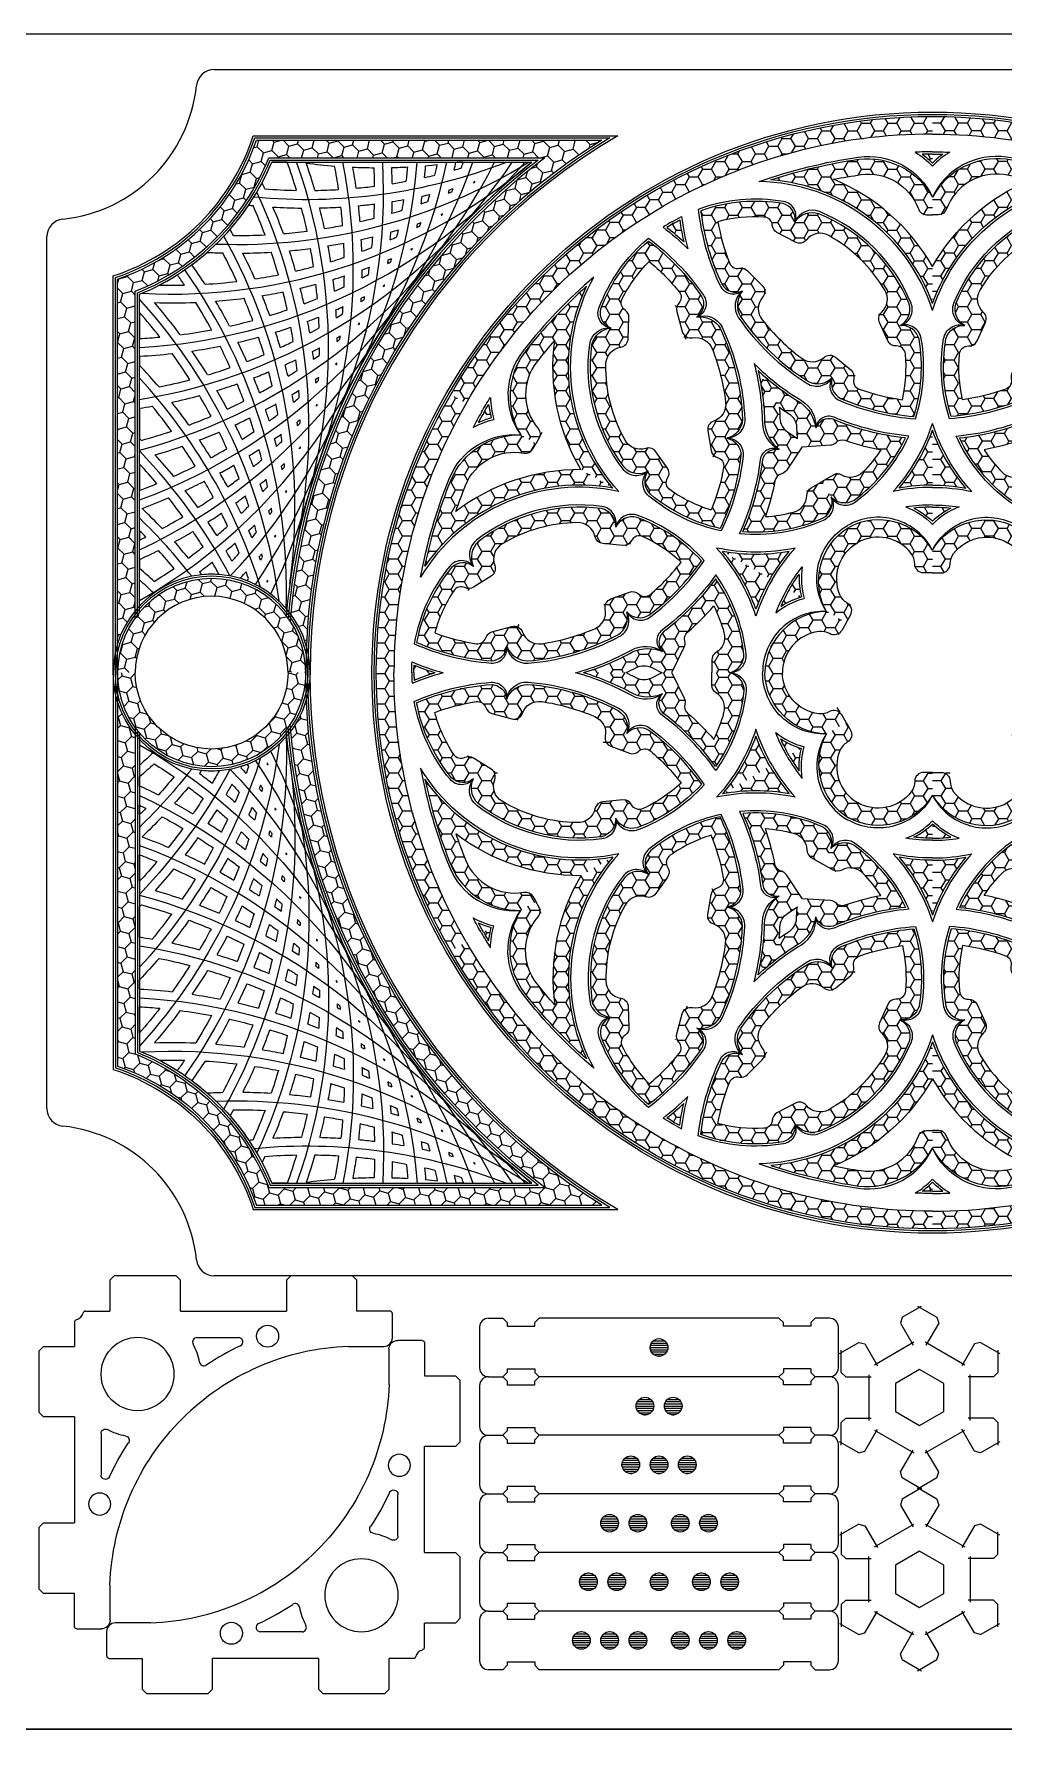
# Model space of a CAD drawing. Header units: inches. Extents: x -248 to 382, y -86 to 166.
# Drawn here: x 101.11 to 107.98, y 43.55 to 55.68 of the extents above; entities that cross this region are included whole.
import ezdxf

# ---------------------------------------------------------------- set-up
doc = ezdxf.new("R2010")
doc.units = ezdxf.units.IN
doc.header["$MEASUREMENT"] = 0
doc.layers.add('CUT', color=1, linetype='Continuous')
doc.layers.add('ETCH', color=5, linetype='Continuous')
pattern_1 = [(0, (7.61312, -24.82188), (0.09375, 0.05412659), [0.0625, -0.125]), (120, (7.61312, -24.82188), (-0.09375, 0.05412659), [0.0625, -0.125]), (60, (7.61312, -24.82188), (2e-17, 0.10825318), [-0.125, 0.0625])]

# ---------------------------------------------------------------- blocks, each defined once
blk = doc.blocks.new('RoseWindow_Segment2')
h = blk.add_hatch()
h.set_pattern_fill('HONEY', color=256, scale=0.5)
h.paths.add_polyline_path([(0, 3.938, 0.131652), (-1.969, 3.41), (-1.906, 3.302, -0.131652), (0, 3.813)])
h = blk.add_hatch()
h.set_pattern_fill('HONEY', color=256, scale=0.5)
h.paths.add_polyline_path([(-0.7, 3.493, -0.013776), (-0.506, 3.526, -0.388017), (-0.088, 3.242), (0, 3.242), (0, 3.367, 0.304021), (-0.522, 3.635, 0.043611), (-1.144, 3.489, -0.294741), (0, 2.614), (0, 2.875, 0.166909)])
h = blk.add_hatch()
h.set_pattern_fill('HONEY', color=5, scale=0.5)
h.set_pattern_definition(pattern_1)
h.paths.add_polyline_path([(0, 3.672, 0.004997), (-0.073, 3.671, -0.037815), (0, 3.608)])
h = blk.add_hatch()
h.set_pattern_fill('HONEY', color=256, scale=0.5)
h.paths.add_polyline_path([(-1.057, 3.321, 0.127072), (-1.641, 3.27, 0.082841), (-1.49, 2.748, 0.384462), (-1.345, 2.704, 0.310786), (-1.36, 2.522, 0.10182), (-0.879, 2.061, 0.331316), (-0.71, 2.09, 0.361786), (-0.651, 1.942, 0.081475), (-0.132, 1.813, 0.118788), (-0.095, 2.361, 0.356111), (-0.229, 2.458, 0.356111), (-0.166, 2.611, 0.200367), (-0.805, 3.249, 0.326433), (-0.975, 3.191, 0.387869)])
h.paths.add_polyline_path([(-1.14, 3.138), (-0.919, 3.02), (-0.906, 3.044, -0.41857), (-0.735, 3.095, -0.132946), (-0.337, 2.708, -0.445822), (-0.392, 2.531), (-0.398, 2.528), (-0.294, 2.301), (-0.28, 2.307, -0.519094), (-0.191, 2.256, -0.076736), (-0.213, 1.932, -0.051117), (-0.519, 2.007, -0.521796), (-0.546, 2.106), (-0.541, 2.112), (-0.733, 2.272), (-0.755, 2.246, -0.398993), (-0.926, 2.226, -0.06358), (-1.206, 2.498, -0.381687), (-1.197, 2.665), (-1.163, 2.699), (-1.34, 2.876, -0.511364), (-1.438, 2.901, -0.04923), (-1.519, 3.193, -0.077516), (-1.193, 3.226, -0.527973)], flags=16)
h = blk.add_hatch()
h.set_pattern_fill('HONEY', color=256, scale=0.5)
h.paths.add_polyline_path([(-1.79, 3.205, 0.011181), (-1.836, 3.18), (-1.761, 3.05, -0.021815)])
h = blk.add_hatch()
h.set_pattern_fill('HONEY', color=256, scale=0.5)
h.set_pattern_definition(pattern_1)
h.paths.add_polyline_path([(-0.703, 1.794, 0.403243), (-0.827, 1.73, 0.213172), (-0.935, 1.912, -0.052235), (-1.235, 2.139), (-1.085, 1.879, 0.010007), (-1.02, 1.836, -0.240281), (-0.962, 1.739), (-0.957, 1.657), (-0.923, 1.599), (-0.695, 1.614, -0.375257), (-0.619, 1.645, 0.034304), (-0.365, 1.577, -0.047832), (-0.493, 1.42, -0.412719), (-0.669, 1.418), (-0.781, 1.353), (-0.719, 1.245, 0.356111), (-0.555, 1.221, 0.123734), (-0.192, 1.662, -0.073431)])
h = blk.add_hatch()
h.set_pattern_fill('HONEY', color=256, scale=0.5)
h.paths.add_polyline_path([(0, 1.716, -0.089688), (-0.236, 1.307, -0.044754), (0, 1.328)])
h = blk.add_hatch()
h.set_pattern_fill('HONEY', color=256, scale=0.5)
h.paths.add_polyline_path([(0, 1.172, 0.028067), (-0.131, 1.165, -0.072161), (0, 1.072)])
h = blk.add_hatch()
h.set_pattern_fill('HONEY', color=256, scale=0.5)
h.paths.add_polyline_path([(-0.594, 1.028), (-0.531, 0.92, -0.378352), (-0.15, 0.843, -0.163322), (-0.125, 0.768), (-0.125, 0.706), (0, 0.706), (0, 0.868, 0.39948)])
for points in [[(0, 2.565, 0.321279), (-1.227, 3.477, -0.049192), (-0.524, 3.65, -0.330437), (0, 3.367)], [(0, 2.614, 0.294741), (-1.144, 3.489, -0.043611), (-0.522, 3.635, -0.304021), (0, 3.367)], [(0, 3.688, 0.008295), (-0.122, 3.685, -0.063398), (0, 3.586)], [(0, 3.672, 0.004997), (-0.073, 3.671, -0.037815), (0, 3.608, -0.037815)], [(-0.975, 3.191, 0.485345), (-1.054, 3.336, 0.129731), (-1.658, 3.28, 0.084713), (-1.504, 2.741, 0.482815), (-1.345, 2.704)], [(-0.975, 3.191, 0.387869), (-1.057, 3.321, 0.127072), (-1.641, 3.27, 0.082841), (-1.49, 2.748, 0.384462), (-1.345, 2.704, 0.482815)], [(-1.844, 3.193, -0.015837), (-1.777, 3.229, 0.03242), (-1.733, 3.001)], [(-1.836, 3.18, -0.011181), (-1.79, 3.205, 0.021815), (-1.761, 3.05, 0.021815)], [(-0.229, 2.458, 0.44711), (-0.152, 2.617, 0.200367), (-0.799, 3.264, 0.410572), (-0.975, 3.191)], [(-0.229, 2.458, 0.356111), (-0.166, 2.611, 0.200367), (-0.805, 3.249, 0.326433), (-0.975, 3.191, 0.410572)], [(-1.345, 2.704, 0.393664), (-1.373, 2.513, 0.10182), (-0.888, 2.048, 0.41894), (-0.71, 2.09)], [(-1.345, 2.704, 0.310786), (-1.36, 2.522, 0.10182), (-0.879, 2.061, 0.331316), (-0.71, 2.09, 0.41894)], [(-0.71, 2.09, 0.45582), (-0.657, 1.927, 0.083347), (-0.121, 1.797, 0.121441), (-0.079, 2.364, 0.44711), (-0.229, 2.458)], [(-0.71, 2.09, 0.361786), (-0.651, 1.942, 0.081475), (-0.132, 1.813, 0.118788), (-0.095, 2.361, 0.356111), (-0.229, 2.458, 0.44711)], [(-1.264, 2.188, 0.059805), (-0.927, 1.926, -0.285347), (-0.827, 1.73)], [(-1.235, 2.139, 0.052235), (-0.935, 1.912, -0.213172), (-0.827, 1.73)], [(-0.719, 1.245, 0.44711), (-0.546, 1.209, 0.128464), (-0.168, 1.675, -0.076499), (-0.697, 1.808, 0.509774), (-0.827, 1.73)], [(-0.719, 1.245, 0.356111), (-0.555, 1.221, 0.123734), (-0.192, 1.662, -0.073431), (-0.703, 1.794, 0.403243), (-0.827, 1.73, 0.509774)], [(0, 1.312, 0.053489), (-0.278, 1.283, 0.107286), (0, 1.765)], [(0, 1.328, 0.044754), (-0.236, 1.307, 0.089688), (0, 1.716, 0.089688)], [(0, 1.187, 0.039682), (-0.188, 1.173, -0.104136), (0, 1.05)], [(0, 1.172, 0.028067), (-0.131, 1.165, -0.072161), (0, 1.072, -0.072161)]]:
    blk.add_lwpolyline(points, format="xyb")
for centre, radius, start, end in [((0, 0), 3.813, 90, 120), ((-0.384, 0.666), 0.434, 27.6977, 120), ((-0.381, 0.636), 0.446, 31.3057, 118.4086)]:
    blk.add_arc(centre, radius, start, end)
at = {"layer": 'CUT'}
for points in [[(0, 2.875, 0.166909), (-0.7, 3.493, -0.013776), (-0.506, 3.526, -0.355365), (-0.1, 3.283, 0.315695), (-0.042, 3.242), (0, 3.242)], [(-1.085, 1.879, 0.010007), (-1.02, 1.836, -0.240281), (-0.962, 1.739), (-0.957, 1.657)], [(-0.923, 1.599), (-0.723, 1.612, 0.181639), (-0.683, 1.63, -0.285832), (-0.619, 1.645, 0.034304), (-0.365, 1.577, -0.047832), (-0.493, 1.42, -0.337069), (-0.642, 1.398, 0.26348), (-0.704, 1.398), (-0.781, 1.353)], [(0, 0.706), (-0.063, 0.706, -0.412101), (-0.125, 0.769, 0.16147), (-0.15, 0.843, 0.378352), (-0.531, 0.92)]]:
    blk.add_lwpolyline(points, format="xyb", dxfattribs=at)
blk.add_lwpolyline([(-0.316, 2.349), (-0.375, 2.479, -0.327715), (-0.361, 2.551, 0.357523), (-0.337, 2.708, 0.132946), (-0.735, 3.095, 0.364385), (-0.893, 3.064, -0.360185), (-0.971, 3.048), (-1.101, 3.117, -0.257799), (-1.134, 3.168, 0.378291), (-1.193, 3.226, 0.077516), (-1.519, 3.193, 0.04923), (-1.438, 2.901, 0.366846), (-1.367, 2.863, -0.253118), (-1.31, 2.846), (-1.206, 2.742, -0.391925), (-1.203, 2.658, 0.359878), (-1.206, 2.498, 0.06358), (-0.926, 2.226, 0.355692), (-0.768, 2.232, -0.370475), (-0.687, 2.233), (-0.579, 2.144, -0.286021), (-0.558, 2.081, 0.384205), (-0.519, 2.007, 0.051117), (-0.213, 1.932, 0.076736), (-0.191, 2.256, 0.402153), (-0.256, 2.313, -0.305236)], format="xyb", close=True, dxfattribs=at)
blk = doc.blocks.new('Screen_SideRework')
h = blk.add_hatch()
h.set_pattern_fill('HONEY', color=256, scale=0.5, angle=15)
h.set_pattern_definition([(15, (-23.708393, 19.61199), (0.076546554, 0.076546554), [0.0625, -0.125]), (135, (-23.708393, 19.61199), (-0.10456454, 0.02801798), [0.0625, -0.125]), (75, (-23.708393, 19.61199), (-0.02801798, 0.10456454), [-0.125, 0.0625])])
h.paths.add_polyline_path([(2.763, 3.77), (0.317, 3.77, -0.234253), (-0.666, 2.787), (-0.666, 0.206, -0.095804), (-0.541, 0.44), (-0.541, 2.7, 0.206138), (0.404, 3.645), (2.36, 3.645, 0.211645), (0.56, 0.416, -0.089906), (0.67, 0.192, -0.247846)])
h = blk.add_hatch()
h.set_pattern_fill('HONEY', color=256, scale=0.5, angle=15)
h.paths.add_polyline_path([(0.541, 0), (0.666, 0, 1), (-0.666, 0), (-0.541, 0, -1)])
for points in [[(-0.697, 0), (-0.697, 2.81, 0.241965), (0.294, 3.801), (2.875, 3.801, 0.266175), (0.697, 0, 1)], [(-0.682, 0), (-0.682, 2.798, 0.238072), (0.305, 3.786), (2.819, 3.786, 0.262732), (0.682, 0, 1)], [(-0.666, 0), (-0.666, 2.787, 0.234253), (0.317, 3.77), (2.763, 3.77, 0.259389), (0.666, 0, 1)]]:
    blk.add_lwpolyline(points, format="xyb", close=True)
for points in [[(-0.541, 0.389), (-0.541, 2.7, 0.206138), (0.404, 3.645), (2.36, 3.645, 0.214434), (0.556, 0.367, 0.214434)], [(-0.526, 0.409), (-0.526, 2.689, 0.202897), (0.414, 3.629), (2.313, 3.629, 0.21069), (0.542, 0.387, 0.21069)], [(-0.51, 0.429), (-0.51, 2.679, 0.199711), (0.425, 3.614), (2.268, 3.614, 0.207093), (0.528, 0.406, 0.207093)]]:
    blk.add_lwpolyline(points, format="xyb")
at = {"layer": 'CUT'}
blk.add_arc((0, 0), 0.541, 0, 180, dxfattribs=at)
blk = doc.blocks.new('Rework_Cutouts')
for p, q in [((0.535, 3.614), (0.425, 3.614)), ((1.782, 3.614), (1.736, 3.614)), ((-0.51, 2.55), (-0.51, 2.366)), ((-0.51, 2.24), (-0.51, 2.175)), ((-0.51, 1.872), (-0.51, 1.657)), ((-0.51, 1.477), (-0.51, 1.29)), ((-0.51, 1.005), (-0.51, 0.939)), ((-0.51, 0.801), (-0.51, 0.737))]:
    blk.add_line(p, q)
for centre, radius, start, end in [((-1.166, 4.27), 1.721, 332.2157, 337.588), ((-3.111, 2.302), 3.875, 16.6951, 19.7912), ((-3.111, 2.302), 4, 16.1561, 19.0502), ((1.179, 7.575), 4, 262.6889, 265.583), ((-2.935, 2.857), 3.875, 8.3694, 10.8543), ((1.179, 7.575), 4, 267.4293, 269.5842), ((-2.935, 2.857), 4, 8.2419, 10.3968), ((-2.721, 3.399), 3.875, 0.6737, 2.6035), ((1.179, 7.575), 4, 271.3759, 273.0066), ((-2.721, 3.399), 4, 0.9065, 2.5371), ((-2.471, 3.925), 3.875, 353.397, 354.8972), ((-2.471, 3.925), 4, 353.9809, 355.1812), ((0.671, 7.289), 3.875, 282.4572, 283.583), ((1.179, 7.575), 4, 274.8188, 276.0191), ((-2.186, 4.433), 3.875, 346.417, 347.5428), ((-2.186, 4.433), 4, 347.3733, 348.1729), ((0.671, 7.289), 3.875, 285.6711, 286.4324), ((1.179, 7.575), 4, 277.914, 278.0053), ((-1.866, 4.92), 3.875, 339.6545, 340.303), ((-3.249, 1.736), 4, 24.9884, 25.6568), ((0.671, 7.289), 3.875, 265.6407, 268.9571), ((0.671, 7.289), 3.875, 270.8848, 273.3697), ((0.671, 7.289), 3.875, 275.2226, 277.1524), ((0.671, 7.289), 3.875, 279.0158, 280.516), ((-2.186, 4.433), 4, 344.9505, 345.3296), ((0.184, 6.97), 3.875, 292.6673, 293.0327), ((0.671, 7.289), 4, 284.6704, 285.0495), ((-1.866, 4.92), 3.875, 336.9673, 337.3327), ((-1.514, 5.384), 3.875, 330.3718, 330.4882), ((0.671, 7.289), 4, 287.2065, 287.326), ((0.184, 6.97), 3.875, 295.5987, 295.7152), ((-1.866, 4.92), 4, 338.7609, 338.8805), ((-1.166, 4.27), 1.721, 318.8546, 326.108), ((0.671, 7.289), 4, 264.1383, 264.5768), ((-3.249, 1.736), 3.875, 20.6081, 23.9245), ((0.671, 7.289), 4, 266.6019, 269.496), ((-3.249, 1.736), 4, 20.0692, 22.9633), ((-3.111, 2.302), 3.875, 12.2824, 14.7673), ((0.671, 7.289), 4, 271.3424, 273.4972), ((-3.111, 2.302), 4, 12.1549, 14.3098), ((-2.935, 2.857), 3.875, 4.5867, 6.5165), ((0.671, 7.289), 4, 275.289, 276.9196), ((-2.935, 2.857), 4, 4.8195, 6.4501), ((-2.721, 3.399), 3.875, 357.3101, 358.8103), ((-2.721, 3.399), 4, 357.894, 359.0942), ((0.184, 6.97), 3.875, 286.3703, 287.496), ((0.671, 7.289), 4, 278.7319, 279.9321), ((-2.471, 3.925), 3.875, 350.3301, 351.4558), ((-2.471, 3.925), 4, 351.2863, 352.086), ((0.184, 6.97), 3.875, 289.5841, 290.3455), ((0.671, 7.289), 4, 281.8271, 282.6267), ((-2.186, 4.433), 3.875, 343.5676, 344.3289), ((0.184, 6.97), 3.875, 279.1356, 281.0655), ((0.184, 6.97), 3.875, 282.9289, 284.429), ((-2.471, 3.925), 4, 348.8635, 349.2427), ((-0.28, 6.618), 3.875, 296.5804, 296.9458), ((0.184, 6.97), 4, 288.5834, 288.9625), ((-2.186, 4.433), 3.875, 340.8803, 341.2457), ((-1.866, 4.92), 3.875, 334.2848, 334.4013), ((0.184, 6.97), 4, 291.1195, 291.2391), ((-0.28, 6.618), 3.875, 299.5118, 299.6282), ((-2.186, 4.433), 4, 342.674, 342.7935), ((-3.348, 1.162), 4, 28.9015, 29.6004), ((0.184, 6.97), 3.875, 269.5538, 272.8701), ((0.184, 6.97), 3.875, 274.7979, 277.2828), ((0.184, 6.97), 4, 279.202, 280.8327), ((-2.935, 2.857), 3.875, 1.2231, 2.7233), ((0.184, 6.97), 4, 282.6449, 283.8451), ((-2.935, 2.857), 4, 1.807, 3.0073), ((-2.721, 3.399), 3.875, 354.2431, 355.3689), ((-2.721, 3.399), 4, 355.1994, 355.999), ((-0.28, 6.618), 3.875, 293.4972, 294.2585), ((0.184, 6.97), 4, 285.7401, 286.5398), ((-2.471, 3.925), 3.875, 347.4806, 348.2419), ((-1.166, 4.27), 1.721, 306.6219, 311.2346), ((0.184, 6.97), 4, 266.9096, 268.4898), ((-3.348, 1.162), 3.875, 24.5212, 27.8375), ((0.184, 6.97), 4, 270.515, 273.4091), ((-3.348, 1.162), 4, 23.9822, 26.8763), ((-3.249, 1.736), 3.875, 16.1955, 18.6804), ((0.184, 6.97), 4, 275.2554, 277.4103), ((-3.249, 1.736), 4, 16.068, 18.2229), ((-3.111, 2.302), 3.875, 8.4998, 10.4296), ((-3.111, 2.302), 4, 8.7326, 10.3632), ((-0.28, 6.618), 3.875, 286.8419, 288.3421), ((-0.28, 6.618), 3.875, 290.2833, 291.409), ((-2.721, 3.399), 4, 352.7766, 353.1557), ((-0.28, 6.618), 4, 292.4965, 292.8756), ((-2.471, 3.925), 3.875, 344.7934, 345.1588), ((-2.186, 4.433), 3.875, 338.1979, 338.3143), ((-0.28, 6.618), 4, 295.0326, 295.1521), ((-0.719, 6.235), 3.875, 303.4248, 303.5413), ((-2.471, 3.925), 4, 346.587, 346.7066), ((-1.166, 4.27), 1.721, 297.5433, 302.4598), ((-3.408, 0.582), 3.875, 33.9062, 35.2325), ((-3.408, 0.582), 4, 32.8145, 35.2109), ((-0.28, 6.618), 3.875, 278.7109, 281.1958), ((-0.28, 6.618), 3.875, 283.0487, 284.9785), ((-0.28, 6.618), 4, 286.5579, 287.7582), ((-2.935, 2.857), 3.875, 358.1562, 359.2819), ((-0.28, 6.618), 4, 289.6531, 290.4528), ((-2.935, 2.857), 4, 359.1124, 359.9121), ((-0.719, 6.235), 3.875, 297.4102, 298.1716), ((-2.721, 3.399), 3.875, 351.3936, 352.155), ((-0.719, 6.235), 3.875, 300.4934, 300.8588), ((-0.28, 6.618), 3.875, 268.6678, 271.3112), ((-0.28, 6.618), 3.875, 273.4668, 276.7832), ((-0.28, 6.618), 4, 279.1685, 281.3233), ((-3.348, 1.162), 4, 19.981, 22.1359), ((-3.249, 1.736), 3.875, 12.4128, 14.3426), ((-0.28, 6.618), 4, 283.1151, 284.7457), ((-3.249, 1.736), 4, 12.6456, 14.2762), ((-3.111, 2.302), 3.875, 5.1362, 6.6363), ((-3.111, 2.302), 4, 5.7201, 6.9203), ((-0.719, 6.235), 3.875, 294.1963, 295.3221), ((-2.471, 3.925), 3.875, 342.1109, 342.2274), ((-0.719, 6.235), 4, 298.9456, 299.0652), ((-1.131, 5.823), 3.875, 307.3378, 307.4543), ((-2.721, 3.399), 4, 350.5001, 350.6196), ((-3.428, 0), 3.875, 37.8192, 41.1575), ((-0.28, 6.618), 4, 268.216, 272.4029), ((-3.428, 0), 4, 36.7276, 40.9145), ((-3.408, 0.582), 3.875, 28.4342, 31.7506), ((-0.28, 6.618), 4, 274.428, 277.3221), ((-3.408, 0.582), 4, 27.8953, 30.7894), ((-3.348, 1.162), 3.875, 20.1085, 22.5934), ((-0.719, 6.235), 3.875, 286.9617, 288.8916), ((-0.719, 6.235), 3.875, 290.755, 292.2551), ((-0.719, 6.235), 4, 293.5662, 294.3659), ((-3.111, 2.302), 4, 3.0254, 3.8251), ((-2.935, 2.857), 3.875, 355.3067, 356.068), ((-2.935, 2.857), 4, 356.6896, 357.0688), ((-1.131, 5.823), 3.875, 304.4064, 304.7719), ((-0.719, 6.235), 4, 296.4095, 296.7886), ((-2.721, 3.399), 3.875, 348.7064, 349.0718), ((-0.719, 6.235), 3.875, 277.3799, 280.6962), ((-0.719, 6.235), 3.875, 282.624, 285.1089), ((-0.719, 6.235), 4, 287.0281, 288.6587), ((-3.249, 1.736), 3.875, 9.0492, 10.5494), ((-0.719, 6.235), 4, 290.471, 291.6712), ((-3.249, 1.736), 4, 9.6331, 10.8334), ((-1.131, 5.823), 3.875, 298.1094, 299.2351), ((-3.111, 2.302), 3.875, 2.0692, 3.195), ((-1.131, 5.823), 3.875, 301.3233, 302.0846), ((-2.721, 3.399), 3.875, 346.024, 346.1404), ((-1.131, 5.823), 4, 302.8586, 302.9782), ((-1.514, 5.384), 3.875, 311.2509, 311.3673), ((-2.935, 2.857), 4, 354.4131, 354.5327), ((-0.719, 6.235), 3.875, 273.0959, 275.2243), ((-0.719, 6.235), 4, 278.3411, 281.2352), ((-3.408, 0.582), 3.875, 24.0216, 26.5065), ((-0.719, 6.235), 4, 283.0815, 285.2364), ((-3.408, 0.582), 4, 23.8941, 26.0489), ((-3.348, 1.162), 3.875, 16.3258, 18.2557), ((-3.348, 1.162), 4, 16.5587, 18.1893), ((-1.131, 5.823), 3.875, 294.668, 296.1682), ((-1.131, 5.823), 4, 300.3225, 300.7017), ((-3.111, 2.302), 4, 0.6027, 0.9818), ((-1.514, 5.384), 3.875, 308.3195, 308.6849), ((-2.935, 2.857), 3.875, 352.6194, 352.9849), ((-0.719, 6.235), 4, 272.9991, 276.3159), ((-3.428, 0), 3.875, 32.3473, 35.6636), ((-3.428, 0), 4, 31.8083, 34.7024), ((-1.131, 5.823), 3.875, 290.8748, 292.8046), ((-1.131, 5.823), 4, 294.384, 295.5843), ((-3.249, 1.736), 3.875, 5.9823, 7.108), ((-1.131, 5.823), 4, 297.4792, 298.2789), ((-3.249, 1.736), 4, 6.9385, 7.7382), ((-1.514, 5.384), 3.875, 305.2363, 305.9977), ((-3.111, 2.302), 3.875, 359.2197, 359.9811), ((-2.935, 2.857), 3.875, 349.937, 350.0535), ((-1.514, 5.384), 4, 306.7717, 306.8912), ((-1.866, 4.92), 3.875, 315.1639, 315.2804), ((-3.111, 2.302), 4, 358.3261, 358.4457), ((-3.408, -0.582), 4, 40.6406, 43.5808), ((-1.131, 5.823), 3.875, 281.2929, 284.6093), ((-1.131, 5.823), 3.875, 286.537, 289.0219), ((-1.131, 5.823), 4, 290.9412, 292.5718), ((-3.408, 0.582), 4, 20.4717, 22.1023), ((-3.348, 1.162), 3.875, 12.9623, 14.4624), ((-3.348, 1.162), 4, 13.5462, 14.7464), ((-1.514, 5.384), 3.875, 302.0224, 303.1482), ((-1.514, 5.384), 4, 304.2356, 304.6147), ((-3.249, 1.736), 4, 4.5157, 4.8949), ((-1.866, 4.92), 3.875, 312.2325, 312.5979), ((-3.111, 2.302), 3.875, 356.5325, 356.8979), ((-1.131, 5.823), 4, 282.2541, 285.1482), ((-3.428, 0), 3.875, 27.9346, 30.4195), ((-1.131, 5.823), 4, 286.9945, 289.1494), ((-3.428, 0), 4, 27.8071, 29.962), ((-3.408, 0.582), 3.875, 20.2389, 22.1687), ((-1.514, 5.384), 3.875, 298.581, 300.0812), ((-1.514, 5.384), 4, 301.3923, 302.1919), ((-3.348, 1.162), 4, 10.8515, 11.6512), ((-1.866, 4.92), 3.875, 309.1494, 309.9107), ((-3.249, 1.736), 3.875, 3.1328, 3.8941), ((-1.131, 5.823), 4, 278.9341, 280.229), ((-3.408, -0.582), 3.875, 36.2603, 39.5766), ((-3.408, -0.582), 4, 35.7214, 38.6154), ((-1.514, 5.384), 3.875, 294.7878, 296.7176), ((-1.514, 5.384), 4, 298.2971, 299.4973), ((-3.408, 0.582), 4, 17.4592, 18.6594), ((-1.866, 4.92), 3.875, 305.9355, 307.0612), ((-3.348, 1.162), 3.875, 9.8953, 11.021), ((-2.186, 4.433), 3.875, 319.077, 319.1934), ((-3.111, 2.302), 3.875, 353.8501, 353.9665), ((-1.866, 4.92), 4, 310.6847, 310.8043), ((-3.249, 1.736), 4, 2.2392, 2.3587), ((-1.514, 5.384), 3.875, 285.206, 288.5223), ((-1.514, 5.384), 3.875, 290.4501, 292.935), ((-1.514, 5.384), 4, 290.9076, 293.0625), ((-3.428, 0), 3.875, 24.1519, 26.0817), ((-1.514, 5.384), 4, 294.8542, 296.4848), ((-3.428, 0), 4, 24.3847, 26.0154), ((-1.866, 4.92), 3.875, 302.4941, 303.9943), ((-3.408, 0.582), 3.875, 16.8753, 18.3755), ((-1.866, 4.92), 4, 308.1486, 308.5278), ((-3.348, 1.162), 4, 8.4288, 8.8079), ((-2.186, 4.433), 3.875, 316.1456, 316.511), ((-3.249, 1.736), 3.875, 0.4455, 0.811), ((-3.348, -1.162), 4, 44.5537, 44.8049), ((-1.514, 5.384), 4, 286.1672, 289.0612), ((-3.408, -0.582), 3.875, 31.8477, 34.3326), ((-3.408, -0.582), 4, 31.7202, 33.875), ((-1.866, 4.92), 3.875, 298.7009, 300.6307), ((-1.866, 4.92), 4, 302.2101, 303.4104), ((-3.408, 0.582), 3.875, 13.8084, 14.9341), ((-1.866, 4.92), 4, 305.3053, 306.105), ((-3.408, 0.582), 4, 14.7646, 15.5642), ((-2.186, 4.433), 3.875, 313.0624, 313.8237), ((-3.348, 1.162), 3.875, 7.0458, 7.8072), ((-2.471, 3.925), 3.875, 322.99, 323.1065), ((-3.249, 1.736), 3.875, 357.7631, 357.8795), ((-2.186, 4.433), 4, 314.5978, 314.7173), ((-3.348, 1.162), 4, 6.1522, 6.2718), ((-3.348, -1.162), 3.875, 40.1733, 42.9123), ((-3.348, -1.162), 4, 39.6344, 42.5285), ((-1.866, 4.92), 3.875, 294.3631, 296.848), ((-1.866, 4.92), 4, 298.7673, 300.3979), ((-3.428, 0), 3.875, 20.7884, 22.2885), ((-3.428, 0), 4, 21.3723, 22.5725), ((-2.186, 4.433), 3.875, 309.8485, 310.9743), ((-2.186, 4.433), 4, 312.0617, 312.4408), ((-3.408, 0.582), 4, 12.3418, 12.7209), ((-2.471, 3.925), 3.875, 320.0586, 320.424), ((-3.348, 1.162), 3.875, 4.3586, 4.724), ((-1.866, 4.92), 3.875, 290.4838, 292.4353), ((-1.866, 4.92), 4, 294.8206, 296.9755), ((-3.408, -0.582), 3.875, 28.065, 29.9948), ((-3.408, -0.582), 4, 28.2978, 29.9284), ((-2.186, 4.433), 3.875, 306.4071, 307.9073), ((-2.186, 4.433), 4, 309.2184, 310.018), ((-3.408, 0.582), 3.875, 10.9589, 11.7202), ((-1.866, 4.92), 4, 290.0802, 292.9743), ((-3.348, -1.162), 3.875, 35.7607, 38.2456), ((-3.348, -1.162), 4, 35.6332, 37.7881), ((-2.186, 4.433), 3.875, 302.6139, 304.5437), ((-2.186, 4.433), 4, 306.1232, 307.3234), ((-3.428, 0), 3.875, 17.7214, 18.8471), ((-3.428, 0), 4, 18.6776, 19.4773), ((-2.471, 3.925), 3.875, 316.9754, 317.7368), ((-2.721, 3.399), 3.875, 326.9031, 327.0195), ((-3.348, 1.162), 3.875, 1.6761, 1.7926), ((-2.471, 3.925), 4, 318.5108, 318.6304), ((-3.408, 0.582), 4, 10.0653, 10.1848), ((-3.249, -1.736), 4, 43.5474, 46.4415), ((-2.186, 4.433), 3.875, 298.2761, 300.761), ((-2.186, 4.433), 4, 302.6803, 304.3109), ((-3.408, -0.582), 3.875, 24.7014, 26.2016), ((-3.408, -0.582), 4, 25.2853, 26.4855), ((-2.471, 3.925), 3.875, 313.7616, 314.8873), ((-2.471, 3.925), 4, 315.9747, 316.3539), ((-3.428, 0), 4, 16.2548, 16.634), ((-2.721, 3.399), 3.875, 323.9717, 324.3371), ((-3.408, 0.582), 3.875, 8.2716, 8.637), ((-3.249, -1.736), 3.875, 44.0864, 45.0204), ((-2.186, 4.433), 4, 298.7337, 300.8885), ((-3.348, -1.162), 3.875, 31.978, 33.9078), ((-3.348, -1.162), 4, 32.2108, 33.8414), ((-2.471, 3.925), 3.875, 310.3202, 311.8203), ((-2.471, 3.925), 4, 313.1314, 313.9311), ((-3.408, -0.582), 4, 22.5907, 23.3903), ((-2.721, 3.399), 3.875, 320.8885, 321.6498), ((-3.428, 0), 3.875, 14.8719, 15.6333), ((-2.935, 2.857), 3.875, 330.8161, 330.9326), ((-3.428, 0), 4, 13.9783, 14.0979), ((-2.186, 4.433), 3.875, 295.6194, 296.3484), ((-2.186, 4.433), 4, 294.7638, 296.8873), ((-3.249, -1.736), 3.875, 39.6737, 42.1586), ((-3.249, -1.736), 4, 39.5462, 41.7011), ((-2.471, 3.925), 3.875, 306.527, 308.4568), ((-2.471, 3.925), 4, 310.0362, 311.2364), ((-3.348, -1.162), 4, 29.1983, 30.3986), ((-3.408, -0.582), 3.875, 21.6344, 22.7602), ((-3.408, 0.582), 3.875, 5.5892, 5.7056), ((-2.721, 3.399), 4, 322.4239, 322.5434), ((-3.111, -2.302), 4, 47.4605, 49.4369), ((-2.471, 3.925), 3.875, 302.1892, 304.6741), ((-2.471, 3.925), 4, 306.5933, 308.224), ((-3.348, -1.162), 3.875, 28.6376, 30.1146), ((-2.721, 3.399), 3.875, 317.6746, 318.8003), ((-2.721, 3.399), 4, 319.8878, 320.2669), ((-3.408, -0.582), 4, 20.1679, 20.547), ((-2.935, 2.857), 3.875, 327.8847, 328.2501), ((-3.428, 0), 3.875, 12.1847, 12.5501), ((-3.249, -1.736), 4, 37.4011, 37.7545), ((0, 0), 0.697, 85.6481, 95.8795), ((-2.721, 3.399), 4, 317.0444, 317.8441), ((-3.348, -1.162), 4, 27.1718, 27.3034), ((0, 0), 0.697, 68.9261, 72.4326), ((-3.408, -0.582), 3.875, 18.785, 19.5463), ((-2.935, 2.857), 3.875, 325.2976, 325.5629), ((-3.111, 2.302), 3.875, 334.7291, 334.8456), ((-3.428, 0), 3.875, 9.5022, 9.6187), ((-2.935, 2.857), 4, 326.3369, 326.4565), ((-3.408, -0.582), 4, 17.8914, 18.0109)]:
    blk.add_arc(centre, radius, start, end)
blk = doc.blocks.new('Rework_Etch')
for centre, start, end in [((-0.719, 6.235), 273.0468, 318.2639), ((-1.131, 5.823), 279.0771, 325.869), ((-1.514, 5.384), 284.7732, 333.2833), ((-1.866, 4.92), 290.1444, 340.6282), ((-2.186, 4.433), 295.1841, 347.9956), ((-2.471, 3.925), 299.8702, 355.4672), ((-0.28, 6.618), 266.9071, 310.2768), ((0.184, 6.97), 267.8012, 301.5347), ((-2.721, 3.399), 316.4298, 3.1285), ((0.671, 7.289), 264.5999, 291.0186), ((-2.935, 2.857), 325.4745, 11.0815), ((-3.111, 2.302), 333.7081, 19.4642), ((-3.249, 1.736), 348.2609, 25.0107), ((-3.348, 1.162), 352.1739, 29.3019), ((-3.408, 0.582), 358.1623, 35.205), ((-3.428, 0), 7.4263, 42.1874), ((-3.408, -0.582), 17.5531, 42.6166), ((-3.348, -1.162), 27.9758, 43.8818), ((-3.249, -1.736), 37.8979, 45.9222), ((-3.111, -2.302), 46.6981, 48.6539)]:
    blk.add_arc(centre, 3.938, start, end)
blk = doc.blocks.new('CornerBrace')
for p, q in [((0.25, 0.219), (0.281, 0.25)), ((0.719, 0.25), (0.281, 0.25)), ((0.719, 0.25), (0.75, 0.219)), ((1.5, 0.219), (1.531, 0.25)), ((1.969, 0.25), (1.531, 0.25)), ((1.969, 0.25), (2, 0.219)), ((0.25, 0.219), (0.25, 0)), ((0.75, 0), (0.75, 0.219)), ((1.5, 0.219), (1.5, 0)), ((2, 0), (2, 0.219)), ((0.077, 0), (0.25, 0)), ((0.75, 0), (1.5, 0)), ((2.234, 0), (2, 0)), ((2.25, -0.016), (2.25, -0.189)), ((0.867, -0.188), (1.161, -0.188)), ((1.94, -0.251), (2.19, -0.251))]:
    blk.add_line(p, q)
blk.add_circle((1.367, -0.178), 0.0781)
for centre, radius, start, end in [((0.077, -0.016), 0.0156, 90, 168.463), ((2.234, -0.016), 0.0156, 0, 90), ((0, 0), 0.0625, 315, 348.463), ((0.447, -0.447), 0.259, 315, 135), ((0.867, -0.219), 0.0312, 90, 208.4852), ((0.447, -0.447), 0.447, 10.8768, 28.4852), ((1.161, -0.219), 0.0312, 295.2088, 90), ((2.188, -0.189), 0.0625, 271.9761, 0), ((2, -2), 1.75, 91.9761, 135), ((0.916, -0.357), 0.0312, 190.8768, 303.4062), ((2, -2), 1.938, 115.2088, 123.4062)]:
    blk.add_arc(centre, radius, start, end)
blk = doc.blocks.new('CornerBrace_Full')
at = {"color": 0, "xscale": -1}
blk.add_blockref('CornerBrace', (0, 0), dxfattribs=at)
at = {"color": 0, "rotation": 270}
blk.add_blockref('CornerBrace', (0, 0), dxfattribs=at)

msp = doc.modelspace()

# ---------------------------------------------------------------- hatches: boundary and pattern name
at = {"layer": 'ETCH'}
h = msp.add_hatch(dxfattribs=at)
h.set_pattern_fill('ANSI31', color=256, scale=0.125, angle=315)
h.set_pattern_definition([(0, (105.534583, 46.37906), (4e-18, 0.015625), [])])
h.paths.add_polyline_path([(105.472, 46.379, 1), (105.597, 46.379, 1)])
h = msp.add_hatch(dxfattribs=at)
h.set_pattern_fill('ANSI31', color=256, scale=0.125, angle=315)
h.set_pattern_definition([(0, (105.434583, 45.964227), (4e-18, 0.015625), [])])
h.paths.add_polyline_path([(105.372, 45.964, 1), (105.497, 45.964, 1)])
h = msp.add_hatch(dxfattribs=at)
h.set_pattern_fill('ANSI31', color=256, scale=0.125, angle=315)
h.set_pattern_definition([(0, (105.634583, 45.964227), (4e-18, 0.015625), [])])
h.paths.add_polyline_path([(105.572, 45.964, 1), (105.697, 45.964, 1)])
h = msp.add_hatch(dxfattribs=at)
h.set_pattern_fill('ANSI31', color=256, scale=0.125, angle=315)
h.set_pattern_definition([(0, (105.334583, 45.549393), (4e-18, 0.015625), [])])
h.paths.add_polyline_path([(105.272, 45.549, 1), (105.397, 45.549, 1)])
h = msp.add_hatch(dxfattribs=at)
h.set_pattern_fill('ANSI31', color=256, scale=0.125, angle=315)
h.set_pattern_definition([(0, (105.534583, 45.549393), (4e-18, 0.015625), [])])
h.paths.add_polyline_path([(105.472, 45.549, 1), (105.597, 45.549, 1)])
h = msp.add_hatch(dxfattribs=at)
h.set_pattern_fill('ANSI31', color=256, scale=0.125, angle=315)
h.set_pattern_definition([(0, (105.734583, 45.549393), (4e-18, 0.015625), [])])
h.paths.add_polyline_path([(105.672, 45.549, 1), (105.797, 45.549, 1)])
h = msp.add_hatch(dxfattribs=at)
h.set_pattern_fill('ANSI31', color=256, scale=0.125, angle=315)
h.set_pattern_definition([(0, (105.184583, 45.13456), (4e-18, 0.015625), [])])
h.paths.add_polyline_path([(105.122, 45.135, 1), (105.247, 45.135, 1)])
h = msp.add_hatch(dxfattribs=at)
h.set_pattern_fill('ANSI31', color=256, scale=0.125, angle=315)
h.set_pattern_definition([(0, (105.384583, 45.13456), (4e-18, 0.015625), [])])
h.paths.add_polyline_path([(105.322, 45.135, 1), (105.447, 45.135, 1)])
h = msp.add_hatch(dxfattribs=at)
h.set_pattern_fill('ANSI31', color=256, scale=0.125, angle=315)
h.set_pattern_definition([(0, (105.684583, 45.13456), (4e-18, 0.015625), [])])
h.paths.add_polyline_path([(105.622, 45.135, 1), (105.747, 45.135, 1)])
h = msp.add_hatch(dxfattribs=at)
h.set_pattern_fill('ANSI31', color=256, scale=0.125, angle=315)
h.set_pattern_definition([(0, (105.884583, 45.13456), (4e-18, 0.015625), [])])
h.paths.add_polyline_path([(105.822, 45.135, 1), (105.947, 45.135, 1)])
h = msp.add_hatch(dxfattribs=at)
h.set_pattern_fill('ANSI31', color=256, scale=0.125, angle=315)
h.set_pattern_definition([(0, (105.034583, 44.719727), (4e-18, 0.015625), [])])
h.paths.add_polyline_path([(104.972, 44.72, 1), (105.097, 44.72, 1)])
h = msp.add_hatch(dxfattribs=at)
h.set_pattern_fill('ANSI31', color=256, scale=0.125, angle=315)
h.set_pattern_definition([(0, (105.234583, 44.719727), (4e-18, 0.015625), [])])
h.paths.add_polyline_path([(105.172, 44.72, 1), (105.297, 44.72, 1)])
h = msp.add_hatch(dxfattribs=at)
h.set_pattern_fill('ANSI31', color=256, scale=0.125, angle=315)
h.set_pattern_definition([(0, (105.534583, 44.719727), (4e-18, 0.015625), [])])
h.paths.add_polyline_path([(105.472, 44.72, 1), (105.597, 44.72, 1)])
h = msp.add_hatch(dxfattribs=at)
h.set_pattern_fill('ANSI31', color=256, scale=0.125, angle=315)
h.set_pattern_definition([(0, (105.834583, 44.719727), (4e-18, 0.015625), [])])
h.paths.add_polyline_path([(105.772, 44.72, 1), (105.897, 44.72, 1)])
h = msp.add_hatch(dxfattribs=at)
h.set_pattern_fill('ANSI31', color=256, scale=0.125, angle=315)
h.set_pattern_definition([(0, (106.034583, 44.719727), (4e-18, 0.015625), [])])
h.paths.add_polyline_path([(105.972, 44.72, 1), (106.097, 44.72, 1)])
h = msp.add_hatch(dxfattribs=at)
h.set_pattern_fill('ANSI31', color=256, scale=0.125, angle=315)
h.set_pattern_definition([(0, (104.984583, 44.304893), (4e-18, 0.015625), [])])
h.paths.add_polyline_path([(104.922, 44.305, 1), (105.047, 44.305, 1)])
h = msp.add_hatch(dxfattribs=at)
h.set_pattern_fill('ANSI31', color=256, scale=0.125, angle=315)
h.set_pattern_definition([(0, (105.184583, 44.304893), (4e-18, 0.015625), [])])
h.paths.add_polyline_path([(105.122, 44.305, 1), (105.247, 44.305, 1)])
h = msp.add_hatch(dxfattribs=at)
h.set_pattern_fill('ANSI31', color=256, scale=0.125, angle=315)
h.set_pattern_definition([(0, (105.384583, 44.304893), (4e-18, 0.015625), [])])
h.paths.add_polyline_path([(105.322, 44.305, 1), (105.447, 44.305, 1)])
h = msp.add_hatch(dxfattribs=at)
h.set_pattern_fill('ANSI31', color=256, scale=0.125, angle=315)
h.set_pattern_definition([(0, (105.684583, 44.304893), (4e-18, 0.015625), [])])
h.paths.add_polyline_path([(105.622, 44.305, 1), (105.747, 44.305, 1)])
h = msp.add_hatch(dxfattribs=at)
h.set_pattern_fill('ANSI31', color=256, scale=0.125, angle=315)
h.set_pattern_definition([(0, (105.884583, 44.304893), (4e-18, 0.015625), [])])
h.paths.add_polyline_path([(105.822, 44.305, 1), (105.947, 44.305, 1)])
h = msp.add_hatch(dxfattribs=at)
h.set_pattern_fill('ANSI31', color=256, scale=0.125, angle=315)
h.set_pattern_definition([(0, (106.084583, 44.304893), (4e-18, 0.015625), [])])
h.paths.add_polyline_path([(106.022, 44.305, 1), (106.147, 44.305, 1)])

# ---------------------------------------------------------------- linework, layer by layer
at = {"layer": 'CUT'}
for p, q in [((102.384, 55.427), (112.557, 55.427)), ((101.201, 48.07), (101.201, 54.244)), ((112.557, 46.887), (102.384, 46.887)), ((104.327, 46.586), (104.428, 46.586)), ((104.46, 46.555), (104.428, 46.586)), ((104.655, 46.555), (104.686, 46.586)), ((106.383, 46.586), (104.686, 46.586)), ((106.415, 46.555), (106.383, 46.586)), ((106.61, 46.555), (106.641, 46.586)), ((106.742, 46.586), (106.641, 46.586)), ((107.256, 46.593), (107.245, 46.55)), ((107.256, 46.593), (107.393, 46.672)), ((107.366, 46.672), (107.503, 46.593)), ((107.503, 46.593), (107.515, 46.55)), ((104.265, 46.234), (104.265, 46.524)), ((104.46, 46.555), (104.46, 46.53)), ((104.46, 46.53), (104.655, 46.53)), ((104.655, 46.53), (104.655, 46.555)), ((106.415, 46.53), (106.415, 46.555)), ((106.61, 46.53), (106.415, 46.53)), ((106.61, 46.555), (106.61, 46.53)), ((106.805, 46.234), (106.805, 46.524)), ((107.245, 46.55), (107.334, 46.395)), ((107.515, 46.55), (107.425, 46.395)), ((106.812, 46.336), (106.949, 46.415)), ((106.825, 46.201), (106.825, 46.36)), ((106.949, 46.415), (106.992, 46.404)), ((106.992, 46.404), (107.081, 46.249)), ((107.34, 46.416), (107.06, 46.254)), ((107.699, 46.254), (107.419, 46.416)), ((107.768, 46.404), (107.678, 46.249)), ((107.81, 46.415), (107.768, 46.404)), ((107.81, 46.415), (107.947, 46.336)), ((107.934, 46.36), (107.934, 46.201)), ((104.428, 46.172), (104.46, 46.203)), ((104.46, 46.228), (104.655, 46.228)), ((104.46, 46.228), (104.46, 46.203)), ((104.655, 46.228), (104.655, 46.203)), ((104.686, 46.172), (104.655, 46.203)), ((106.383, 46.172), (106.415, 46.203)), ((106.61, 46.228), (106.415, 46.228)), ((106.415, 46.228), (106.415, 46.203)), ((106.61, 46.228), (106.61, 46.203)), ((106.61, 46.203), (106.641, 46.172)), ((106.825, 46.201), (106.857, 46.17)), ((107.934, 46.201), (107.903, 46.17)), ((104.265, 45.819), (104.265, 46.109)), ((104.327, 46.172), (104.428, 46.172)), ((104.428, 46.172), (104.46, 46.14)), ((104.46, 46.14), (104.46, 46.115)), ((104.46, 46.115), (104.655, 46.115)), ((104.686, 46.172), (104.655, 46.14)), ((104.655, 46.115), (104.655, 46.14)), ((106.383, 46.172), (104.686, 46.172)), ((106.383, 46.172), (106.415, 46.14)), ((106.415, 46.115), (106.415, 46.14)), ((106.61, 46.115), (106.415, 46.115)), ((106.641, 46.172), (106.61, 46.14)), ((106.61, 46.14), (106.61, 46.115)), ((106.742, 46.172), (106.641, 46.172)), ((106.805, 45.819), (106.805, 46.109)), ((106.857, 46.17), (107.036, 46.17)), ((107.02, 46.186), (107.02, 45.862)), ((107.903, 46.17), (107.723, 46.17)), ((107.739, 45.862), (107.739, 46.186)), ((106.825, 45.847), (106.857, 45.878)), ((106.825, 45.688), (106.825, 45.847)), ((106.857, 45.878), (107.036, 45.878)), ((107.903, 45.878), (107.723, 45.878)), ((107.934, 45.847), (107.903, 45.878)), ((107.934, 45.847), (107.934, 45.688)), ((104.327, 45.757), (104.428, 45.757)), ((104.428, 45.757), (104.46, 45.788)), ((104.428, 45.757), (104.46, 45.726)), ((104.46, 45.813), (104.655, 45.813)), ((104.46, 45.813), (104.46, 45.788)), ((104.46, 45.726), (104.46, 45.701)), ((104.655, 45.813), (104.655, 45.788)), ((104.686, 45.757), (104.655, 45.788)), ((104.686, 45.757), (104.655, 45.726)), ((104.655, 45.701), (104.655, 45.726)), ((106.383, 45.757), (104.686, 45.757)), ((106.383, 45.757), (106.415, 45.788)), ((106.415, 45.726), (106.383, 45.757)), ((106.61, 45.813), (106.415, 45.813)), ((106.415, 45.813), (106.415, 45.788)), ((106.415, 45.701), (106.415, 45.726)), ((106.61, 45.813), (106.61, 45.788)), ((106.641, 45.757), (106.61, 45.788)), ((106.641, 45.757), (106.61, 45.726)), ((106.61, 45.726), (106.61, 45.701)), ((106.742, 45.757), (106.641, 45.757)), ((106.949, 45.633), (106.812, 45.712)), ((106.992, 45.644), (107.081, 45.8)), ((107.06, 45.794), (107.34, 45.632)), ((107.419, 45.632), (107.699, 45.794)), ((107.768, 45.644), (107.678, 45.8)), ((107.947, 45.712), (107.81, 45.633)), ((104.265, 45.404), (104.265, 45.694)), ((104.46, 45.701), (104.655, 45.701)), ((106.61, 45.701), (106.415, 45.701)), ((106.805, 45.404), (106.805, 45.694)), ((106.949, 45.633), (106.992, 45.644)), ((107.245, 45.498), (107.334, 45.653)), ((107.515, 45.498), (107.425, 45.653)), ((107.81, 45.633), (107.768, 45.644)), ((107.256, 45.455), (107.245, 45.498)), ((107.503, 45.455), (107.515, 45.498)), ((104.428, 45.342), (104.46, 45.373)), ((104.46, 45.398), (104.655, 45.398)), ((104.46, 45.398), (104.46, 45.373)), ((104.655, 45.398), (104.655, 45.373)), ((104.686, 45.342), (104.655, 45.373)), ((106.383, 45.342), (106.415, 45.373)), ((106.61, 45.398), (106.415, 45.398)), ((106.415, 45.398), (106.415, 45.373)), ((106.61, 45.398), (106.61, 45.373)), ((106.641, 45.342), (106.61, 45.373)), ((107.393, 45.376), (107.256, 45.455)), ((107.393, 45.385), (107.256, 45.306)), ((107.503, 45.455), (107.366, 45.376)), ((107.503, 45.306), (107.366, 45.385)), ((104.265, 44.99), (104.265, 45.279)), ((104.327, 45.342), (104.428, 45.342)), ((104.428, 45.342), (104.46, 45.311)), ((104.46, 45.311), (104.46, 45.286)), ((104.46, 45.286), (104.655, 45.286)), ((104.686, 45.342), (104.655, 45.311)), ((104.655, 45.286), (104.655, 45.311)), ((106.383, 45.342), (104.686, 45.342)), ((106.383, 45.342), (106.415, 45.311)), ((106.415, 45.286), (106.415, 45.311)), ((106.61, 45.286), (106.415, 45.286)), ((106.641, 45.342), (106.61, 45.311)), ((106.61, 45.311), (106.61, 45.286)), ((106.742, 45.342), (106.641, 45.342)), ((106.805, 44.99), (106.805, 45.279)), ((107.256, 45.306), (107.245, 45.263)), ((107.245, 45.263), (107.334, 45.108)), ((107.515, 45.263), (107.425, 45.108)), ((107.503, 45.306), (107.515, 45.263)), ((106.949, 45.129), (106.812, 45.05)), ((106.949, 45.129), (106.992, 45.117)), ((106.992, 45.117), (107.081, 44.962)), ((107.06, 44.968), (107.34, 45.129)), ((107.419, 45.129), (107.699, 44.968)), ((107.768, 45.117), (107.678, 44.962)), ((107.81, 45.129), (107.768, 45.117)), ((107.947, 45.05), (107.81, 45.129)), ((106.825, 45.073), (106.825, 44.915)), ((107.934, 44.915), (107.934, 45.073)), ((104.265, 44.575), (104.265, 44.865)), ((104.327, 44.927), (104.428, 44.927)), ((104.428, 44.927), (104.46, 44.958)), ((104.428, 44.927), (104.46, 44.896)), ((104.46, 44.983), (104.655, 44.983)), ((104.46, 44.983), (104.46, 44.958)), ((104.46, 44.896), (104.46, 44.871)), ((104.46, 44.871), (104.655, 44.871)), ((104.655, 44.983), (104.655, 44.958)), ((104.686, 44.927), (104.655, 44.958)), ((104.686, 44.927), (104.655, 44.896)), ((104.655, 44.871), (104.655, 44.896)), ((106.383, 44.927), (104.686, 44.927)), ((106.383, 44.927), (106.415, 44.958)), ((106.383, 44.927), (106.415, 44.896)), ((106.61, 44.983), (106.415, 44.983)), ((106.415, 44.983), (106.415, 44.958)), ((106.415, 44.871), (106.415, 44.896)), ((106.61, 44.871), (106.415, 44.871)), ((106.61, 44.983), (106.61, 44.958)), ((106.641, 44.927), (106.61, 44.958)), ((106.641, 44.927), (106.61, 44.896)), ((106.61, 44.896), (106.61, 44.871)), ((106.742, 44.927), (106.641, 44.927)), ((106.805, 44.575), (106.805, 44.865)), ((106.825, 44.915), (106.857, 44.884)), ((106.857, 44.884), (107.036, 44.884)), ((107.02, 44.576), (107.02, 44.899)), ((107.903, 44.884), (107.723, 44.884)), ((107.739, 44.899), (107.739, 44.576)), ((107.934, 44.915), (107.903, 44.884)), ((104.327, 44.512), (104.428, 44.512)), ((104.428, 44.512), (104.46, 44.544)), ((104.46, 44.481), (104.428, 44.512)), ((104.46, 44.569), (104.655, 44.569)), ((104.46, 44.569), (104.46, 44.544)), ((104.655, 44.569), (104.655, 44.544)), ((104.655, 44.544), (104.686, 44.512)), ((104.686, 44.512), (104.655, 44.481)), ((106.383, 44.512), (104.686, 44.512)), ((106.383, 44.512), (106.415, 44.544)), ((106.415, 44.481), (106.383, 44.512)), ((106.61, 44.569), (106.415, 44.569)), ((106.415, 44.569), (106.415, 44.544)), ((106.61, 44.569), (106.61, 44.544)), ((106.61, 44.544), (106.641, 44.512)), ((106.61, 44.481), (106.641, 44.512)), ((106.742, 44.512), (106.641, 44.512)), ((106.825, 44.56), (106.857, 44.591)), ((106.825, 44.56), (106.825, 44.402)), ((106.857, 44.591), (107.036, 44.591)), ((106.992, 44.358), (107.081, 44.513)), ((107.34, 44.345), (107.06, 44.507)), ((107.699, 44.507), (107.419, 44.345)), ((107.768, 44.358), (107.678, 44.513)), ((107.903, 44.591), (107.723, 44.591)), ((107.934, 44.56), (107.903, 44.591)), ((107.934, 44.402), (107.934, 44.56)), ((104.265, 44.16), (104.265, 44.45)), ((104.46, 44.481), (104.46, 44.456)), ((104.46, 44.456), (104.655, 44.456)), ((104.655, 44.456), (104.655, 44.481)), ((106.415, 44.456), (106.415, 44.481)), ((106.61, 44.456), (106.415, 44.456)), ((106.61, 44.481), (106.61, 44.456)), ((106.805, 44.16), (106.805, 44.45)), ((106.812, 44.425), (106.949, 44.346)), ((107.81, 44.346), (107.947, 44.425)), ((106.949, 44.346), (106.992, 44.358)), ((107.245, 44.211), (107.334, 44.367)), ((107.515, 44.211), (107.425, 44.367)), ((107.81, 44.346), (107.768, 44.358)), ((104.46, 44.154), (104.655, 44.154)), ((104.46, 44.154), (104.46, 44.129)), ((104.655, 44.154), (104.655, 44.129)), ((106.61, 44.154), (106.415, 44.154)), ((106.415, 44.154), (106.415, 44.129)), ((106.61, 44.154), (106.61, 44.129)), ((107.256, 44.169), (107.245, 44.211)), ((107.256, 44.169), (107.393, 44.09)), ((107.366, 44.09), (107.503, 44.169)), ((107.503, 44.169), (107.515, 44.211)), ((104.428, 44.097), (104.327, 44.097)), ((104.46, 44.129), (104.428, 44.097)), ((104.655, 44.129), (104.686, 44.097)), ((106.383, 44.097), (104.686, 44.097)), ((106.383, 44.097), (106.415, 44.129)), ((106.61, 44.129), (106.641, 44.097)), ((106.641, 44.097), (106.742, 44.097))]:
    msp.add_line(p, q, dxfattribs=at)
for points in [[(89.991, 43.677), (113.991, 43.677), (113.991, 55.677), (89.991, 55.677)], [(107.38, 46.222), (107.208, 46.123), (107.208, 45.925), (107.38, 45.826), (107.551, 45.925), (107.551, 46.123)], [(107.38, 44.936), (107.208, 44.837), (107.208, 44.638), (107.38, 44.539), (107.551, 44.638), (107.551, 44.837)], [(89.991, 31.677), (113.991, 31.677), (113.991, 43.677), (89.991, 43.677)]]:
    msp.add_lwpolyline(points, close=True, dxfattribs=at)
for centre, radius, start, end in [((102.384, 55.302), 0.125, 90, 173.9704), ((101.201, 55.427), 1.065, 276.0296, 353.9704), ((101.326, 54.244), 0.125, 96.0296, 180), ((101.326, 48.07), 0.125, 180, 263.9704), ((101.201, 46.887), 1.065, 6.0296, 83.9704), ((102.384, 47.012), 0.125, 186.0296, 270), ((104.327, 46.524), 0.0625, 90, 180), ((106.742, 46.524), 0.0625, 0, 90), ((104.327, 46.234), 0.0625, 180, 270), ((106.742, 46.234), 0.0625, 270, 0), ((104.327, 46.109), 0.0625, 90, 180), ((106.742, 46.109), 0.0625, 0, 90), ((104.327, 45.819), 0.0625, 180, 270), ((104.327, 45.694), 0.0625, 90, 180), ((106.742, 45.819), 0.0625, 270, 0), ((106.742, 45.694), 0.0625, 0, 90), ((104.327, 45.404), 0.0625, 270, 270), ((104.327, 45.404), 0.0625, 180, 270), ((106.742, 45.404), 0.0625, 270, 0), ((104.327, 45.279), 0.0625, 90, 180), ((106.742, 45.279), 0.0625, 0, 90), ((104.327, 44.99), 0.0625, 180, 270), ((106.742, 44.99), 0.0625, 270, 0), ((104.327, 44.865), 0.0625, 90, 180), ((106.742, 44.865), 0.0625, 0, 90), ((104.327, 44.575), 0.0625, 180, 270), ((104.327, 44.45), 0.0625, 90, 180), ((106.742, 44.575), 0.0625, 270, 0), ((106.742, 44.45), 0.0625, 0, 90), ((104.327, 44.16), 0.0625, 180, 270), ((106.742, 44.16), 0.0625, 270, 0)]:
    msp.add_arc(centre, radius, start, end, dxfattribs=at)
at = {"layer": 'ETCH'}
for centre, radius in [((107.471, 51.157), 3.969), ((107.471, 51.157), 3.953), ((107.471, 51.157), 3.938), ((105.535, 46.379), 0.0625), ((105.435, 45.964), 0.0625), ((105.635, 45.964), 0.0625), ((105.335, 45.549), 0.0625), ((105.535, 45.549), 0.0625), ((105.735, 45.549), 0.0625), ((105.185, 45.135), 0.0625), ((105.385, 45.135), 0.0625), ((105.685, 45.135), 0.0625), ((105.885, 45.135), 0.0625), ((105.035, 44.72), 0.0625), ((105.235, 44.72), 0.0625), ((105.535, 44.72), 0.0625), ((105.835, 44.72), 0.0625), ((106.035, 44.72), 0.0625), ((104.985, 44.305), 0.0625), ((105.185, 44.305), 0.0625), ((105.385, 44.305), 0.0625), ((105.685, 44.305), 0.0625), ((105.885, 44.305), 0.0625), ((106.085, 44.305), 0.0625)]:
    msp.add_circle(centre, radius, dxfattribs=at)

# ---------------------------------------------------------------- block references
at = {"layer": 'CUT'}
msp.add_blockref('Rework_Cutouts', (102.367, 51.157), dxfattribs=at)
at = {"layer": 'CUT', "xscale": -1, "rotation": 180}
msp.add_blockref('Rework_Cutouts', (102.367, 51.157), dxfattribs=at)
at = {"layer": 'CUT'}
for p, rotation in [((101.396, 46.637), 90), ((103.874, 44.178), 270)]:
    msp.add_blockref('CornerBrace_Full', p, dxfattribs=dict(at, rotation=rotation))
at = {"layer": 'ETCH'}
for name, p in [('RoseWindow_Segment2', (107.471, 51.157)), ('Screen_SideRework', (102.367, 51.157)), ('Rework_Etch', (102.367, 51.157))]:
    msp.add_blockref(name, p, dxfattribs=at)
at = {"layer": 'ETCH', "xscale": -1}
msp.add_blockref('RoseWindow_Segment2', (107.471, 51.157), dxfattribs=at)
for name, p, rotation in [('RoseWindow_Segment2', (107.471, 51.157), 59.99999999999994), ('RoseWindow_Segment2', (107.471, 51.157), 120), ('Screen_SideRework', (102.367, 51.157), 180), ('RoseWindow_Segment2', (107.471, 51.157), 240), ('Rework_Etch', (102.367, 51.157), 180), ('RoseWindow_Segment2', (107.471, 51.157), 180)]:
    msp.add_blockref(name, p, dxfattribs=dict(at, rotation=rotation))
at = {"layer": 'ETCH'}
for rotation in [300.0000000000001, 59.99999999999999, 120.0000000000001, 180]:
    msp.add_blockref('RoseWindow_Segment2', (107.471, 51.157), dxfattribs=dict(at, rotation=rotation))

doc.saveas('drawing.dxf')
